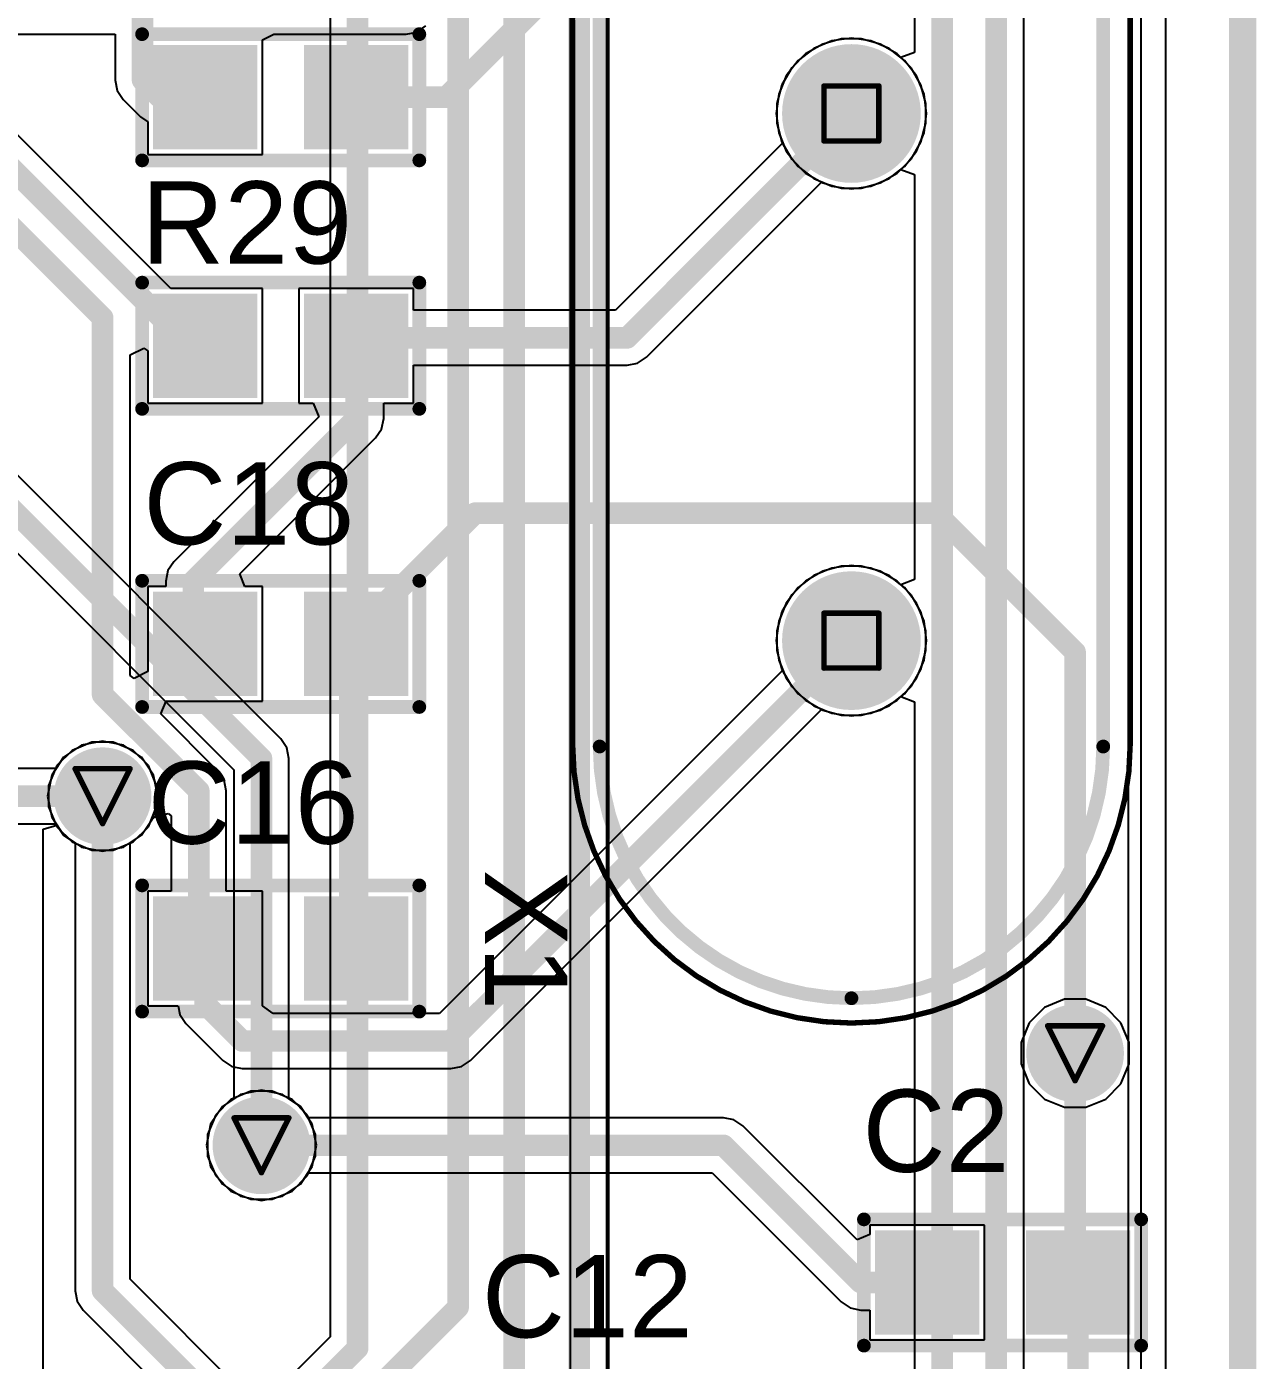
# Model space of a CAD drawing. Header units: inches. Extents: x 0 to 423, y -3 to 110.
# Drawn here: x 52.81 to 64.19, y 35.5 to 47.84 of the extents above; entities that cross this region are included whole.
import ezdxf

# ---------------------------------------------------------------- set-up
doc = ezdxf.new("R2010")
doc.units = ezdxf.units.IN
for name, color, linetype in [('Board Outline', 56, 'Continuous'), ('Bottom Layer', 5, 'Continuous'), ('Bottom Solder', 6, 'Continuous'), ('Drill Drawing', 1, 'Continuous'), ('Mechanical 1', 6, 'Continuous'), ('Mechanical 4', 56, 'Continuous'), ('Mid Layer', 16, 'Continuous'), ('Mid Layer 2', 76, 'Continuous'), ('Multi-Layer', 9, 'Continuous'), ('Pad Holes', 156, 'Continuous'), ('Top Layer', 1, 'Continuous'), ('Top Overlay', 2, 'Continuous'), ('Top Paste', 8, 'Continuous'), ('Top Solder', 216, 'Continuous'), ('Via Holes', 16, 'Continuous')]:
    doc.layers.add(name, color=color, linetype=linetype)
doc.styles.add('Arial', font='', dxfattribs={"height": 0.2})
doc.styles.get('Arial').set_extended_font_data('Arial')

# ---------------------------------------------------------------- blocks, each defined once
blk = doc.blocks.new('XTAL_HC49P488W43L1150T466H350_68')
at = {"layer": 'Bottom Layer'}
h = blk.add_hatch(color=5, dxfattribs=at)
edge = h.paths.add_edge_path()
edge.add_arc((-2.44, 0), 0.54, 0, 360)
h = blk.add_hatch(color=5, dxfattribs=at)
edge = h.paths.add_edge_path()
edge.add_arc((2.44, 0), 0.54, 0, 360)
at = {"layer": 'Bottom Solder'}
h = blk.add_hatch(color=6, dxfattribs=at)
edge = h.paths.add_edge_path()
edge.add_arc((-2.44, 0), 0.642, 0, 360)
h = blk.add_hatch(color=6, dxfattribs=at)
edge = h.paths.add_edge_path()
edge.add_arc((2.44, 0), 0.642, 0, 360)
at = {"layer": 'Mid Layer'}
h = blk.add_hatch(color=16, dxfattribs=at)
edge = h.paths.add_edge_path()
edge.add_arc((-2.44, 0), 0.54, 0, 360)
h = blk.add_hatch(color=16, dxfattribs=at)
edge = h.paths.add_edge_path()
edge.add_arc((2.44, 0), 0.54, 0, 360)
at = {"layer": 'Mid Layer 2'}
h = blk.add_hatch(color=76, dxfattribs=at)
edge = h.paths.add_edge_path()
edge.add_arc((-2.44, 0), 0.54, 0, 360)
h = blk.add_hatch(color=76, dxfattribs=at)
edge = h.paths.add_edge_path()
edge.add_arc((2.44, 0), 0.54, 0, 360)
at = {"layer": 'Multi-Layer'}
h = blk.add_hatch(color=9, dxfattribs=at)
edge = h.paths.add_edge_path()
edge.add_arc((-2.44, 0), 0.54, 0, 360)
h = blk.add_hatch(color=9, dxfattribs=at)
edge = h.paths.add_edge_path()
edge.add_arc((2.44, 0), 0.54, 0, 360)
at = {"layer": 'Pad Holes'}
h = blk.add_hatch(color=7, dxfattribs=at)
edge = h.paths.add_edge_path()
edge.add_arc((-2.44, 0), 0.34, 0, 360)
h = blk.add_hatch(color=7, dxfattribs=at)
edge = h.paths.add_edge_path()
edge.add_arc((2.44, 0), 0.34, 0, 360)
at = {"layer": 'Top Layer'}
h = blk.add_hatch(color=1, dxfattribs=at)
edge = h.paths.add_edge_path()
edge.add_arc((-2.44, 0), 0.54, 0, 360)
h = blk.add_hatch(color=1, dxfattribs=at)
edge = h.paths.add_edge_path()
edge.add_arc((2.44, 0), 0.54, 0, 360)
at = {"layer": 'Top Solder'}
h = blk.add_hatch(color=216, dxfattribs=at)
edge = h.paths.add_edge_path()
edge.add_arc((-2.44, 0), 0.642, 0, 360)
h = blk.add_hatch(color=216, dxfattribs=at)
edge = h.paths.add_edge_path()
edge.add_arc((2.44, 0), 0.642, 0, 360)
at = {"layer": 'Mechanical 1', "const_width": 0.127}
for points in [[(-5.75, 0, -0.414214), (-3.42, 2.33)], [(3.42, 2.33, -0.414214), (5.75, 0)], [(-3.42, -2.33, -0.414214), (-5.75, 0)], [(5.75, 0, -0.414214), (3.42, -2.33)]]:
    blk.add_lwpolyline(points, format="xyb", dxfattribs=at)
for points in [[(3.42, 2.33), (-3.42, 2.33)], [(3.42, -2.33), (-3.42, -2.33)]]:
    blk.add_lwpolyline(points, dxfattribs=at)
at = {"layer": 'Mechanical 1', "const_width": 0.0635}
for points in [[(-3.452, 2.33, 1), (-3.388, 2.33, 1)], [(-3.452, 2.33, 1), (-3.388, 2.33, 1)], [(3.388, 2.33, 1), (3.452, 2.33, 1)], [(3.388, 2.33, 1), (3.452, 2.33, 1)], [(-5.782, 0, 1), (-5.718, 0, 1)], [(-5.782, 0, 1), (-5.718, 0, 1)], [(5.718, 0, 1), (5.782, 0, 1)], [(5.718, 0, 1), (5.782, 0, 1)], [(-3.452, -2.33, 1), (-3.388, -2.33, 1)], [(-3.452, -2.33, 1), (-3.388, -2.33, 1)], [(3.388, -2.33, 1), (3.452, -2.33, 1)], [(3.388, -2.33, 1), (3.452, -2.33, 1)]]:
    blk.add_lwpolyline(points, format="xyb", close=True, dxfattribs=at)
at = {"layer": 'Mechanical 4', "const_width": 0.05}
for points in [[(-6, -0.005, -0.414214), (-3.415, 2.58)], [(3.4, 2.58, -1), (3.4, -2.58)], [(-3.322, -2.581, -0.424475), (-6, 0.005)]]:
    blk.add_lwpolyline(points, format="xyb", dxfattribs=at)
at = {"layer": 'Mechanical 4', "const_width": 0.025}
for points in [[(-3.427, 2.58, 1), (-3.403, 2.58, 1)], [(-3.423, 2.58, 1), (-3.398, 2.58, 1)], [(3.388, 2.58, 1), (3.413, 2.58, 1)], [(3.388, 2.58, 1), (3.413, 2.58, 1)], [(-6.013, 0.005, 1), (-5.988, 0.005, 1)], [(-6.013, -0.005, 1), (-5.988, -0.005, 1)], [(-3.335, -2.581, 1), (-3.31, -2.581, 1)], [(-3.313, -2.58, 1), (-3.288, -2.58, 1)], [(3.388, -2.58, 1), (3.413, -2.58, 1)], [(3.388, -2.58, 1), (3.413, -2.58, 1)]]:
    blk.add_lwpolyline(points, format="xyb", close=True, dxfattribs=at)
at = {"layer": 'Mechanical 4', "const_width": 0.05}
for points in [[(3.4, 2.58), (-3.41, 2.58)], [(3.4, -2.58), (-3.3, -2.58)]]:
    blk.add_lwpolyline(points, dxfattribs=at)
at = {"layer": 'Top Overlay', "const_width": 0.127}
for points in [[(-5.75, 0, -0.414214), (-3.42, 2.33)], [(3.42, 2.33, -0.414214), (5.75, 0)], [(-3.42, -2.33, -0.414214), (-5.75, 0)], [(5.75, 0, -0.414214), (3.42, -2.33)]]:
    blk.add_lwpolyline(points, format="xyb", dxfattribs=at)
for points in [[(3.42, 2.33), (-3.42, 2.33)], [(3.42, -2.33), (-3.42, -2.33)]]:
    blk.add_lwpolyline(points, dxfattribs=at)
at = {"layer": 'Top Overlay', "const_width": 0.0635}
for points in [[(-3.452, 2.33, 1), (-3.388, 2.33, 1)], [(-3.452, 2.33, 1), (-3.388, 2.33, 1)], [(3.388, 2.33, 1), (3.452, 2.33, 1)], [(3.388, 2.33, 1), (3.452, 2.33, 1)], [(-5.782, 0, 1), (-5.718, 0, 1)], [(-5.782, 0, 1), (-5.718, 0, 1)], [(5.718, 0, 1), (5.782, 0, 1)], [(5.718, 0, 1), (5.782, 0, 1)], [(-3.452, -2.33, 1), (-3.388, -2.33, 1)], [(-3.452, -2.33, 1), (-3.388, -2.33, 1)], [(3.388, -2.33, 1), (3.452, -2.33, 1)], [(3.388, -2.33, 1), (3.452, -2.33, 1)]]:
    blk.add_lwpolyline(points, format="xyb", close=True, dxfattribs=at)
blk = doc.blocks.new('0603C_TBD_69')
at = {"layer": 'Top Layer'}
for points in [[(-0.381, 0.381), (0.381, 0.381), (0.381, -0.381), (-0.381, -0.381)], [(1.016, 0.381), (1.778, 0.381), (1.778, -0.381), (1.016, -0.381)]]:
    blk.add_hatch(color=1, dxfattribs=at).paths.add_polyline_path(points)
at = {"layer": 'Top Paste'}
for points in [[(-0.381, 0.381), (0.381, 0.381), (0.381, -0.381), (-0.381, -0.381)], [(1.016, 0.381), (1.778, 0.381), (1.778, -0.381), (1.016, -0.381)]]:
    blk.add_hatch(color=8, dxfattribs=at).paths.add_polyline_path(points)
at = {"layer": 'Top Solder'}
for points in [[(-0.4826, 0.4826), (0.4826, 0.4826), (0.4826, -0.4826), (-0.4826, -0.4826)], [(0.9144, 0.4826), (1.8796, 0.4826), (1.8796, -0.4826), (0.9144, -0.4826)]]:
    blk.add_hatch(color=216, dxfattribs=at).paths.add_polyline_path(points)
at = {"layer": 'Top Overlay', "const_width": 0.127}
for points in [[(-0.5842, -0.5842), (-0.5842, 0.5842)], [(-0.5842, 0.5842), (1.9812, 0.5842)], [(1.9812, -0.5842), (1.9812, 0.5842)], [(-0.5842, -0.5842), (1.9812, -0.5842)]]:
    blk.add_lwpolyline(points, dxfattribs=at)
at = {"layer": 'Top Overlay', "const_width": 0.0635}
for points in [[(-0.61595, 0.5842, 1), (-0.55245, 0.5842, 1)], [(-0.61595, 0.5842, 1), (-0.55245, 0.5842, 1)], [(1.94945, 0.5842, 1), (2.01295, 0.5842, 1)], [(1.94945, 0.5842, 1), (2.01295, 0.5842, 1)], [(-0.61595, -0.5842, 1), (-0.55245, -0.5842, 1)], [(-0.61595, -0.5842, 1), (-0.55245, -0.5842, 1)], [(1.94945, -0.5842, 1), (2.01295, -0.5842, 1)], [(1.94945, -0.5842, 1), (2.01295, -0.5842, 1)]]:
    blk.add_lwpolyline(points, format="xyb", close=True, dxfattribs=at)
blk = doc.blocks.new('0603C_TBD_70')
at = {"layer": 'Top Layer'}
for points in [[(-0.381, 0.381), (0.381, 0.381), (0.381, -0.381), (-0.381, -0.381)], [(1.016, 0.381), (1.778, 0.381), (1.778, -0.381), (1.016, -0.381)]]:
    blk.add_hatch(color=1, dxfattribs=at).paths.add_polyline_path(points)
at = {"layer": 'Top Paste'}
for points in [[(-0.381, 0.381), (0.381, 0.381), (0.381, -0.381), (-0.381, -0.381)], [(1.016, 0.381), (1.778, 0.381), (1.778, -0.381), (1.016, -0.381)]]:
    blk.add_hatch(color=8, dxfattribs=at).paths.add_polyline_path(points)
at = {"layer": 'Top Solder'}
for points in [[(-0.4826, 0.4826), (0.4826, 0.4826), (0.4826, -0.4826), (-0.4826, -0.4826)], [(0.9144, 0.4826), (1.8796, 0.4826), (1.8796, -0.4826), (0.9144, -0.4826)]]:
    blk.add_hatch(color=216, dxfattribs=at).paths.add_polyline_path(points)
at = {"layer": 'Top Overlay', "const_width": 0.127}
for points in [[(-0.5842, 0.5842), (-0.5842, -0.5842)], [(1.9812, 0.5842), (-0.5842, 0.5842)], [(1.9812, 0.5842), (1.9812, -0.5842)], [(1.9812, -0.5842), (-0.5842, -0.5842)]]:
    blk.add_lwpolyline(points, dxfattribs=at)
at = {"layer": 'Top Overlay', "const_width": 0.0635}
for points in [[(-0.61595, 0.5842, 1), (-0.55245, 0.5842, 1)], [(-0.61595, 0.5842, 1), (-0.55245, 0.5842, 1)], [(1.94945, 0.5842, 1), (2.01295, 0.5842, 1)], [(1.94945, 0.5842, 1), (2.01295, 0.5842, 1)], [(-0.61595, -0.5842, 1), (-0.55245, -0.5842, 1)], [(-0.61595, -0.5842, 1), (-0.55245, -0.5842, 1)], [(1.94945, -0.5842, 1), (2.01295, -0.5842, 1)], [(1.94945, -0.5842, 1), (2.01295, -0.5842, 1)]]:
    blk.add_lwpolyline(points, format="xyb", close=True, dxfattribs=at)
blk = doc.blocks.new('0603C_TBD_82')
at = {"layer": 'Top Layer'}
for points in [[(-0.381, 0.381), (0.381, 0.381), (0.381, -0.381), (-0.381, -0.381)], [(1.016, 0.381), (1.778, 0.381), (1.778, -0.381), (1.016, -0.381)]]:
    blk.add_hatch(color=1, dxfattribs=at).paths.add_polyline_path(points)
at = {"layer": 'Top Paste'}
for points in [[(-0.381, 0.381), (0.381, 0.381), (0.381, -0.381), (-0.381, -0.381)], [(1.016, 0.381), (1.778, 0.381), (1.778, -0.381), (1.016, -0.381)]]:
    blk.add_hatch(color=8, dxfattribs=at).paths.add_polyline_path(points)
at = {"layer": 'Top Solder'}
for points in [[(-0.4826, 0.4826), (0.4826, 0.4826), (0.4826, -0.4826), (-0.4826, -0.4826)], [(0.9144, 0.4826), (1.8796, 0.4826), (1.8796, -0.4826), (0.9144, -0.4826)]]:
    blk.add_hatch(color=216, dxfattribs=at).paths.add_polyline_path(points)
at = {"layer": 'Top Overlay', "const_width": 0.127}
for points in [[(1.9812, 0.5842), (-0.5842, 0.5842)], [(-0.5842, 0.5842), (-0.5842, -0.5842)], [(1.9812, 0.5842), (1.9812, -0.5842)], [(1.9812, -0.5842), (-0.5842, -0.5842)]]:
    blk.add_lwpolyline(points, dxfattribs=at)
at = {"layer": 'Top Overlay', "const_width": 0.0635}
for points in [[(-0.61595, 0.5842, 1), (-0.55245, 0.5842, 1)], [(-0.61595, 0.5842, 1), (-0.55245, 0.5842, 1)], [(1.94945, 0.5842, 1), (2.01295, 0.5842, 1)], [(1.94945, 0.5842, 1), (2.01295, 0.5842, 1)], [(-0.61595, -0.5842, 1), (-0.55245, -0.5842, 1)], [(-0.61595, -0.5842, 1), (-0.55245, -0.5842, 1)], [(1.94945, -0.5842, 1), (2.01295, -0.5842, 1)], [(1.94945, -0.5842, 1), (2.01295, -0.5842, 1)]]:
    blk.add_lwpolyline(points, format="xyb", close=True, dxfattribs=at)
blk = doc.blocks.new('0603C_TBD_83')
at = {"layer": 'Top Layer'}
for points in [[(-0.381, 0.381), (0.381, 0.381), (0.381, -0.381), (-0.381, -0.381)], [(1.016, 0.381), (1.778, 0.381), (1.778, -0.381), (1.016, -0.381)]]:
    blk.add_hatch(color=1, dxfattribs=at).paths.add_polyline_path(points)
at = {"layer": 'Top Paste'}
for points in [[(-0.381, 0.381), (0.381, 0.381), (0.381, -0.381), (-0.381, -0.381)], [(1.016, 0.381), (1.778, 0.381), (1.778, -0.381), (1.016, -0.381)]]:
    blk.add_hatch(color=8, dxfattribs=at).paths.add_polyline_path(points)
at = {"layer": 'Top Solder'}
for points in [[(-0.4826, 0.4826), (0.4826, 0.4826), (0.4826, -0.4826), (-0.4826, -0.4826)], [(0.9144, 0.4826), (1.8796, 0.4826), (1.8796, -0.4826), (0.9144, -0.4826)]]:
    blk.add_hatch(color=216, dxfattribs=at).paths.add_polyline_path(points)
at = {"layer": 'Top Overlay', "const_width": 0.127}
for points in [[(-0.5842, 0.5842), (-0.5842, -0.5842)], [(1.9812, 0.5842), (-0.5842, 0.5842)], [(1.9812, 0.5842), (1.9812, -0.5842)], [(1.9812, -0.5842), (-0.5842, -0.5842)]]:
    blk.add_lwpolyline(points, dxfattribs=at)
at = {"layer": 'Top Overlay', "const_width": 0.0635}
for points in [[(-0.61595, 0.5842, 1), (-0.55245, 0.5842, 1)], [(-0.61595, 0.5842, 1), (-0.55245, 0.5842, 1)], [(1.94945, 0.5842, 1), (2.01295, 0.5842, 1)], [(1.94945, 0.5842, 1), (2.01295, 0.5842, 1)], [(-0.61595, -0.5842, 1), (-0.55245, -0.5842, 1)], [(-0.61595, -0.5842, 1), (-0.55245, -0.5842, 1)], [(1.94945, -0.5842, 1), (2.01295, -0.5842, 1)], [(1.94945, -0.5842, 1), (2.01295, -0.5842, 1)]]:
    blk.add_lwpolyline(points, format="xyb", close=True, dxfattribs=at)
blk = doc.blocks.new('0603C_TBD_84')
at = {"layer": 'Top Layer'}
for points in [[(-0.381, 0.381), (0.381, 0.381), (0.381, -0.381), (-0.381, -0.381)], [(1.016, 0.381), (1.778, 0.381), (1.778, -0.381), (1.016, -0.381)]]:
    blk.add_hatch(color=1, dxfattribs=at).paths.add_polyline_path(points)
at = {"layer": 'Top Paste'}
for points in [[(-0.381, 0.381), (0.381, 0.381), (0.381, -0.381), (-0.381, -0.381)], [(1.016, 0.381), (1.778, 0.381), (1.778, -0.381), (1.016, -0.381)]]:
    blk.add_hatch(color=8, dxfattribs=at).paths.add_polyline_path(points)
at = {"layer": 'Top Solder'}
for points in [[(-0.4826, 0.4826), (0.4826, 0.4826), (0.4826, -0.4826), (-0.4826, -0.4826)], [(0.9144, 0.4826), (1.8796, 0.4826), (1.8796, -0.4826), (0.9144, -0.4826)]]:
    blk.add_hatch(color=216, dxfattribs=at).paths.add_polyline_path(points)
at = {"layer": 'Top Overlay', "const_width": 0.127}
for points in [[(1.9812, 0.5842), (-0.5842, 0.5842)], [(-0.5842, 0.5842), (-0.5842, -0.5842)], [(1.9812, 0.5842), (1.9812, -0.5842)], [(1.9812, -0.5842), (-0.5842, -0.5842)]]:
    blk.add_lwpolyline(points, dxfattribs=at)
at = {"layer": 'Top Overlay', "const_width": 0.0635}
for points in [[(-0.61595, 0.5842, 1), (-0.55245, 0.5842, 1)], [(-0.61595, 0.5842, 1), (-0.55245, 0.5842, 1)], [(1.94945, 0.5842, 1), (2.01295, 0.5842, 1)], [(1.94945, 0.5842, 1), (2.01295, 0.5842, 1)], [(-0.61595, -0.5842, 1), (-0.55245, -0.5842, 1)], [(-0.61595, -0.5842, 1), (-0.55245, -0.5842, 1)], [(1.94945, -0.5842, 1), (2.01295, -0.5842, 1)], [(1.94945, -0.5842, 1), (2.01295, -0.5842, 1)]]:
    blk.add_lwpolyline(points, format="xyb", close=True, dxfattribs=at)

msp = doc.modelspace()

# ---------------------------------------------------------------- hatches: boundary and pattern name
at = {"layer": 'Bottom Layer'}
h = msp.add_hatch(color=5, dxfattribs=at)
edge = h.paths.add_edge_path()
edge.add_arc((53.51, 40.72), 0.35, 0, 360)
h = msp.add_hatch(color=5, dxfattribs=at)
edge = h.paths.add_edge_path()
edge.add_arc((62.51, 38.34), 0.35, 0, 360)
h = msp.add_hatch(color=5, dxfattribs=at)
edge = h.paths.add_edge_path()
edge.add_arc((54.98, 37.488), 0.35, 0, 360)
at = {"layer": 'Bottom Solder'}
h = msp.add_hatch(color=6, dxfattribs=at)
edge = h.paths.add_edge_path()
edge.add_arc((53.51, 40.72), 0.452, 0, 360)
h = msp.add_hatch(color=6, dxfattribs=at)
edge = h.paths.add_edge_path()
edge.add_arc((62.51, 38.34), 0.452, 0, 360)
h = msp.add_hatch(color=6, dxfattribs=at)
edge = h.paths.add_edge_path()
edge.add_arc((54.98, 37.488), 0.452, 0, 360)
at = {"layer": 'Mid Layer'}
h = msp.add_hatch(color=16, dxfattribs=at)
edge = h.paths.add_edge_path()
edge.add_arc((53.51, 40.72), 0.35, 0, 360)
h = msp.add_hatch(color=16, dxfattribs=at)
edge = h.paths.add_edge_path()
edge.add_arc((62.51, 38.34), 0.35, 0, 360)
h = msp.add_hatch(color=16, dxfattribs=at)
edge = h.paths.add_edge_path()
edge.add_arc((54.98, 37.488), 0.35, 0, 360)
at = {"layer": 'Mid Layer 2'}
h = msp.add_hatch(color=76, dxfattribs=at)
edge = h.paths.add_edge_path()
edge.add_arc((53.51, 40.72), 0.35, 0, 360)
h = msp.add_hatch(color=76, dxfattribs=at)
edge = h.paths.add_edge_path()
edge.add_arc((62.51, 38.34), 0.35, 0, 360)
h = msp.add_hatch(color=76, dxfattribs=at)
edge = h.paths.add_edge_path()
edge.add_arc((54.98, 37.488), 0.35, 0, 360)
at = {"layer": 'Top Layer'}
h = msp.add_hatch(color=1, dxfattribs=at)
edge = h.paths.add_edge_path()
edge.add_arc((53.51, 40.72), 0.35, 0, 360)
h = msp.add_hatch(color=1, dxfattribs=at)
edge = h.paths.add_edge_path()
edge.add_arc((62.51, 38.34), 0.35, 0, 360)
h = msp.add_hatch(color=1, dxfattribs=at)
edge = h.paths.add_edge_path()
edge.add_arc((54.98, 37.488), 0.35, 0, 360)
at = {"layer": 'Top Solder'}
h = msp.add_hatch(color=216, dxfattribs=at)
edge = h.paths.add_edge_path()
edge.add_arc((53.51, 40.72), 0.452, 0, 360)
h = msp.add_hatch(color=216, dxfattribs=at)
edge = h.paths.add_edge_path()
edge.add_arc((62.51, 38.34), 0.452, 0, 360)
h = msp.add_hatch(color=216, dxfattribs=at)
edge = h.paths.add_edge_path()
edge.add_arc((54.98, 37.488), 0.452, 0, 360)
at = {"layer": 'Via Holes'}
h = msp.add_hatch(color=7, dxfattribs=at)
edge = h.paths.add_edge_path()
edge.add_arc((53.51, 40.72), 0.25, 0, 360)
h = msp.add_hatch(color=7, dxfattribs=at)
edge = h.paths.add_edge_path()
edge.add_arc((62.51, 38.34), 0.25, 0, 360)
h = msp.add_hatch(color=7, dxfattribs=at)
edge = h.paths.add_edge_path()
edge.add_arc((54.98, 37.488), 0.25, 0, 360)

# ---------------------------------------------------------------- linework, layer by layer
at = {"layer": 'Board Outline', "const_width": 0.254}
msp.add_lwpolyline([(64.06, 0), (64.06, 79.42)], dxfattribs=at)
at = {"layer": 'Bottom Layer'}
for p, q in [((58.175, 33.05), (58.175, 50.27)), ((61.025, 50.184), (61.025, 47.606)), ((62.035, 7.36), (62.035, 49.815)), ((63, 48.476), (63, 47.04)), ((55.615, 48.329), (55.615, 35.715)), ((60.26, 47.712), (60.092, 47.643)), ((60.44, 47.736), (60.26, 47.712)), ((60.62, 47.712), (60.44, 47.736)), ((60.788, 47.643), (60.62, 47.712)), ((60.092, 47.643), (59.948, 47.532)), ((60.898, 47.558), (60.788, 47.643)), ((61.025, 47.606), (60.898, 47.558)), ((59.948, 47.532), (59.837, 47.388)), ((59.837, 47.388), (59.768, 47.22)), ((59.768, 47.22), (59.744, 47.04)), ((59.744, 47.04), (59.768, 46.86)), ((63, 47.04), (63, 45.61)), ((59.768, 46.86), (59.837, 46.692)), ((59.837, 46.692), (59.948, 46.548)), ((59.948, 46.548), (60.092, 46.437)), ((60.092, 46.437), (60.26, 46.368)), ((60.62, 46.368), (60.788, 46.437)), ((60.788, 46.437), (60.898, 46.522)), ((60.898, 46.522), (61.025, 46.474)), ((61.025, 46.474), (61.025, 42.726)), ((60.26, 46.368), (60.44, 46.344)), ((60.44, 46.344), (60.62, 46.368)), ((63, 45.61), (63, 45.035)), ((63, 45.035), (63, 44.11)), ((55.161, 41.25), (51.645, 44.765)), ((51.285, 44.405), (54.725, 40.964)), ((63, 44.11), (63, 42.763)), ((60.44, 42.856), (60.26, 42.832)), ((60.62, 42.832), (60.44, 42.856)), ((60.092, 42.763), (59.948, 42.652)), ((60.26, 42.832), (60.092, 42.763)), ((60.788, 42.763), (60.62, 42.832)), ((60.898, 42.678), (60.788, 42.763)), ((61.025, 42.726), (60.898, 42.678)), ((63, 42.763), (63, 41.25)), ((59.948, 42.652), (59.837, 42.508)), ((59.837, 42.508), (59.768, 42.34)), ((59.768, 42.34), (59.744, 42.16)), ((59.744, 42.16), (59.768, 41.98)), ((59.768, 41.98), (59.837, 41.812)), ((59.837, 41.812), (59.948, 41.668)), ((59.948, 41.668), (60.092, 41.557)), ((60.788, 41.557), (60.898, 41.642)), ((60.898, 41.642), (61.025, 41.594)), ((60.092, 41.557), (60.26, 41.488)), ((60.26, 41.488), (60.44, 41.464)), ((60.44, 41.464), (60.62, 41.488)), ((60.62, 41.488), (60.788, 41.557)), ((61.025, 41.594), (61.025, 8.049)), ((55.216, 41.167), (55.161, 41.25)), ((63, 41.25), (63, 40.249)), ((53.315, 41.191), (53.149, 41.08)), ((53.51, 41.23), (53.315, 41.191)), ((53.705, 41.191), (53.51, 41.23)), ((53.87, 41.08), (53.705, 41.191)), ((55.235, 41.07), (55.216, 41.167)), ((53.149, 41.08), (53.079, 40.975)), ((53.981, 40.915), (53.87, 41.08)), ((55.235, 37.919), (55.235, 41.07)), ((53.079, 40.975), (52.237, 40.975)), ((54.02, 40.72), (53.981, 40.915)), ((54.725, 40.964), (54.725, 37.919)), ((53.981, 40.525), (54.02, 40.72)), ((53.87, 40.36), (53.981, 40.525)), ((52.131, 40.465), (53.079, 40.465)), ((53.079, 40.465), (53.149, 40.36)), ((53.149, 40.36), (53.315, 40.249)), ((53.315, 40.249), (53.51, 40.21)), ((53.51, 40.21), (53.705, 40.249)), ((53.705, 40.249), (53.87, 40.36)), ((63, 40.249), (63, 38.867)), ((63, 38.867), (63, 37.488)), ((54.725, 37.919), (54.62, 37.848)), ((55.341, 37.848), (55.235, 37.919)), ((54.62, 37.848), (54.509, 37.683)), ((55.451, 37.683), (55.341, 37.848)), ((54.509, 37.683), (54.471, 37.488)), ((55.49, 37.488), (55.451, 37.683)), ((54.471, 37.488), (54.509, 37.293)), ((55.451, 37.293), (55.49, 37.488)), ((63, 37.488), (63, 36.463)), ((54.509, 37.293), (54.62, 37.128)), ((55.341, 37.128), (55.451, 37.293)), ((54.62, 37.128), (54.785, 37.017)), ((55.175, 37.017), (55.341, 37.128)), ((54.785, 37.017), (54.98, 36.978)), ((54.98, 36.978), (55.175, 37.017)), ((63, 36.463), (63, 35.417)), ((55.615, 35.715), (54.41, 34.51))]:
    msp.add_line(p, q, dxfattribs=at)
at = {"layer": 'Bottom Layer', "const_width": 0.2}
for points in [[(61.28, 50.29), (61.28, 7.943)], [(57.92, 30.007), (57.92, 50.27)], [(57.32, 35.296), (57.32, 49.85)], [(61.78, 49.815), (61.78, 7.173)], [(56.8, 35.988), (56.8, 49.245)], [(55.87, 35.609), (55.87, 48.76)], [(51.16, 44.89), (54.98, 41.07)], [(54.98, 37.488), (54.98, 41.07)], [(52.131, 40.72), (53.51, 40.72)], [(54.98, 34.168), (56.8, 35.988)], [(54.59, 34.33), (55.87, 35.609)]]:
    msp.add_lwpolyline(points, dxfattribs=at)
at = {"layer": 'Bottom Layer', "const_width": 0.1}
for points in [[(54.93, 41.07, 1), (55.03, 41.07, 1)], [(54.93, 41.07, 1), (55.03, 41.07, 1)], [(53.46, 40.72, 1), (53.56, 40.72, 1)], [(54.93, 37.488, 1), (55.03, 37.488, 1)], [(56.75, 35.988, 1), (56.85, 35.988, 1)], [(56.75, 35.988, 1), (56.85, 35.988, 1)], [(55.82, 35.609, 1), (55.92, 35.609, 1)], [(55.82, 35.609, 1), (55.92, 35.609, 1)]]:
    msp.add_lwpolyline(points, format="xyb", close=True, dxfattribs=at)
at = {"layer": 'Drill Drawing', "const_width": 0.0508}
for points in [[(60.186, 47.294), (60.694, 47.294)], [(60.186, 46.786), (60.186, 47.294)], [(60.694, 46.786), (60.694, 47.294)], [(60.186, 46.786), (60.694, 46.786)], [(60.186, 42.414), (60.694, 42.414)], [(60.186, 41.906), (60.186, 42.414)], [(60.694, 41.906), (60.694, 42.414)], [(60.186, 41.906), (60.694, 41.906)], [(53.256, 40.974), (53.764, 40.974)], [(53.256, 40.974), (53.51, 40.466)], [(53.51, 40.466), (53.764, 40.974)], [(62.256, 38.594), (62.764, 38.594)], [(62.256, 38.594), (62.51, 38.086)], [(62.51, 38.086), (62.764, 38.594)], [(54.726, 37.742), (55.234, 37.742)], [(54.726, 37.742), (54.98, 37.234)], [(54.98, 37.234), (55.234, 37.742)]]:
    msp.add_lwpolyline(points, dxfattribs=at)
at = {"layer": 'Drill Drawing', "const_width": 0.0254}
for points in [[(60.173, 47.294, 1), (60.199, 47.294, 1)], [(60.173, 47.294, 1), (60.199, 47.294, 1)], [(60.681, 47.294, 1), (60.707, 47.294, 1)], [(60.681, 47.294, 1), (60.707, 47.294, 1)], [(60.173, 46.786, 1), (60.199, 46.786, 1)], [(60.173, 46.786, 1), (60.199, 46.786, 1)], [(60.681, 46.786, 1), (60.707, 46.786, 1)], [(60.681, 46.786, 1), (60.707, 46.786, 1)], [(60.173, 42.414, 1), (60.199, 42.414, 1)], [(60.173, 42.414, 1), (60.199, 42.414, 1)], [(60.681, 42.414, 1), (60.707, 42.414, 1)], [(60.681, 42.414, 1), (60.707, 42.414, 1)], [(60.173, 41.906, 1), (60.199, 41.906, 1)], [(60.173, 41.906, 1), (60.199, 41.906, 1)], [(60.681, 41.906, 1), (60.707, 41.906, 1)], [(60.681, 41.906, 1), (60.707, 41.906, 1)], [(53.243, 40.974, 1), (53.269, 40.974, 1)], [(53.243, 40.974, 1), (53.269, 40.974, 1)], [(53.751, 40.974, 1), (53.777, 40.974, 1)], [(53.751, 40.974, 1), (53.777, 40.974, 1)], [(53.497, 40.466, 1), (53.523, 40.466, 1)], [(53.497, 40.466, 1), (53.523, 40.466, 1)], [(62.243, 38.594, 1), (62.269, 38.594, 1)], [(62.243, 38.594, 1), (62.269, 38.594, 1)], [(62.751, 38.594, 1), (62.777, 38.594, 1)], [(62.751, 38.594, 1), (62.777, 38.594, 1)], [(62.497, 38.086, 1), (62.523, 38.086, 1)], [(62.497, 38.086, 1), (62.523, 38.086, 1)], [(54.714, 37.742, 1), (54.739, 37.742, 1)], [(54.714, 37.742, 1), (54.739, 37.742, 1)], [(55.222, 37.742, 1), (55.247, 37.742, 1)], [(55.222, 37.742, 1), (55.247, 37.742, 1)], [(54.968, 37.234, 1), (54.993, 37.234, 1)], [(54.968, 37.234, 1), (54.993, 37.234, 1)]]:
    msp.add_lwpolyline(points, format="xyb", close=True, dxfattribs=at)
at = {"layer": 'Mechanical 1', "const_width": 0.254}
msp.add_lwpolyline([(64.06, 0), (64.06, 79.42)], dxfattribs=at)
at = {"layer": 'Mid Layer'}
for p, q in [((63.119, 48.47), (63.119, 46.815)), ((60.26, 47.712), (60.092, 47.643)), ((60.44, 47.736), (60.26, 47.712)), ((60.62, 47.712), (60.44, 47.736)), ((60.788, 47.643), (60.62, 47.712)), ((60.092, 47.643), (59.948, 47.532)), ((60.932, 47.532), (60.788, 47.643)), ((59.948, 47.532), (59.837, 47.388)), ((61.043, 47.388), (60.932, 47.532)), ((59.837, 47.388), (59.768, 47.22)), ((61.112, 47.22), (61.043, 47.388)), ((59.768, 47.22), (59.744, 47.04)), ((61.136, 47.04), (61.112, 47.22)), ((59.744, 47.04), (59.768, 46.86)), ((61.112, 46.86), (61.136, 47.04)), ((59.768, 46.86), (59.837, 46.692)), ((61.043, 46.692), (61.112, 46.86)), ((63.119, 46.815), (63.119, 45.71)), ((59.837, 46.692), (59.948, 46.548)), ((60.932, 46.548), (61.043, 46.692)), ((59.948, 46.548), (60.092, 46.437)), ((60.788, 46.437), (60.932, 46.548)), ((60.092, 46.437), (60.26, 46.368)), ((60.62, 46.368), (60.788, 46.437)), ((60.26, 46.368), (60.44, 46.344)), ((60.44, 46.344), (60.62, 46.368)), ((63.119, 45.71), (63.119, 44.931)), ((63.119, 44.931), (63.119, 43.989)), ((63.119, 43.989), (63.119, 42.763)), ((60.44, 42.856), (60.26, 42.832)), ((60.62, 42.832), (60.44, 42.856)), ((60.092, 42.763), (59.948, 42.652)), ((60.26, 42.832), (60.092, 42.763)), ((60.788, 42.763), (60.62, 42.832)), ((60.932, 42.652), (60.788, 42.763)), ((63.119, 42.763), (63.119, 41.512)), ((59.948, 42.652), (59.837, 42.508)), ((61.043, 42.508), (60.932, 42.652)), ((59.837, 42.508), (59.768, 42.34)), ((61.112, 42.34), (61.043, 42.508)), ((59.768, 42.34), (59.744, 42.16)), ((61.136, 42.16), (61.112, 42.34)), ((59.744, 42.16), (59.768, 41.98)), ((61.112, 41.98), (61.136, 42.16)), ((59.768, 41.98), (59.837, 41.812)), ((61.043, 41.812), (61.112, 41.98)), ((59.837, 41.812), (59.948, 41.668)), ((60.932, 41.668), (61.043, 41.812)), ((59.948, 41.668), (60.092, 41.557)), ((60.788, 41.557), (60.932, 41.668)), ((60.092, 41.557), (60.26, 41.488)), ((60.26, 41.488), (60.44, 41.464)), ((60.44, 41.464), (60.62, 41.488)), ((60.62, 41.488), (60.788, 41.557)), ((63.119, 41.512), (63.119, 40.36)), ((53.315, 41.191), (53.149, 41.08)), ((53.51, 41.23), (53.315, 41.191)), ((53.705, 41.191), (53.51, 41.23)), ((53.87, 41.08), (53.705, 41.191)), ((53.149, 41.08), (53.039, 40.915)), ((53.981, 40.915), (53.87, 41.08)), ((53.039, 40.915), (53, 40.72)), ((54.02, 40.72), (53.981, 40.915)), ((53, 40.72), (53.039, 40.525)), ((53.981, 40.525), (54.02, 40.72)), ((53.039, 40.525), (53.149, 40.36)), ((53.87, 40.36), (53.981, 40.525)), ((53.149, 40.36), (53.315, 40.249)), ((53.315, 40.249), (53.51, 40.21)), ((53.51, 40.21), (53.705, 40.249)), ((53.705, 40.249), (53.87, 40.36)), ((63.119, 40.36), (63.119, 38.867)), ((63.119, 38.867), (63.119, 37.316)), ((54.785, 37.959), (54.62, 37.848)), ((54.98, 37.998), (54.785, 37.959)), ((55.175, 37.959), (54.98, 37.998)), ((55.341, 37.848), (55.175, 37.959)), ((54.62, 37.848), (54.509, 37.683)), ((55.451, 37.683), (55.341, 37.848)), ((54.509, 37.683), (54.471, 37.488)), ((55.49, 37.488), (55.451, 37.683)), ((54.471, 37.488), (54.509, 37.293)), ((55.451, 37.293), (55.49, 37.488)), ((54.509, 37.293), (54.62, 37.128)), ((55.341, 37.128), (55.451, 37.293)), ((63.119, 37.316), (63.119, 36.178)), ((54.62, 37.128), (54.785, 37.017)), ((55.175, 37.017), (55.341, 37.128)), ((54.785, 37.017), (54.98, 36.978)), ((54.98, 36.978), (55.175, 37.017)), ((63.119, 36.178), (63.119, 34.948))]:
    msp.add_line(p, q, dxfattribs=at)
at = {"layer": 'Mid Layer 2'}
for p, q in [((63.348, 79.045), (63.348, 26.797)), ((58.195, 31.164), (58.195, 71.745)), ((57.836, 71.351), (57.836, 31.496)), ((60.174, 47.683), (60.016, 47.592)), ((60.349, 47.73), (60.174, 47.683)), ((60.531, 47.73), (60.349, 47.73)), ((60.706, 47.683), (60.531, 47.73)), ((60.864, 47.592), (60.706, 47.683)), ((60.016, 47.592), (59.888, 47.464)), ((60.992, 47.464), (60.864, 47.592)), ((59.888, 47.464), (59.797, 47.306)), ((61.083, 47.306), (60.992, 47.464)), ((59.797, 47.306), (59.75, 47.131)), ((61.13, 47.131), (61.083, 47.306)), ((59.75, 47.131), (59.75, 46.949)), ((61.13, 46.949), (61.13, 47.131)), ((59.75, 46.949), (59.797, 46.774)), ((61.083, 46.774), (61.13, 46.949)), ((59.797, 46.774), (59.888, 46.616)), ((60.992, 46.616), (61.083, 46.774)), ((59.888, 46.616), (60.016, 46.488)), ((60.864, 46.488), (60.992, 46.616)), ((60.016, 46.488), (60.174, 46.397)), ((60.706, 46.397), (60.864, 46.488)), ((60.174, 46.397), (60.349, 46.35)), ((60.349, 46.35), (60.531, 46.35)), ((60.531, 46.35), (60.706, 46.397)), ((60.349, 42.85), (60.174, 42.803)), ((60.531, 42.85), (60.349, 42.85)), ((60.706, 42.803), (60.531, 42.85)), ((60.174, 42.803), (60.016, 42.712)), ((60.864, 42.712), (60.706, 42.803)), ((60.016, 42.712), (59.888, 42.584)), ((60.992, 42.584), (60.864, 42.712)), ((59.888, 42.584), (59.797, 42.426)), ((61.083, 42.426), (60.992, 42.584)), ((59.797, 42.426), (59.75, 42.251)), ((61.13, 42.251), (61.083, 42.426)), ((59.75, 42.251), (59.75, 42.069)), ((61.13, 42.069), (61.13, 42.251)), ((59.75, 42.069), (59.797, 41.894)), ((61.083, 41.894), (61.13, 42.069)), ((59.797, 41.894), (59.888, 41.736)), ((60.992, 41.736), (61.083, 41.894)), ((59.888, 41.736), (60.016, 41.608)), ((60.864, 41.608), (60.992, 41.736)), ((60.016, 41.608), (60.174, 41.517)), ((60.706, 41.517), (60.864, 41.608)), ((60.174, 41.517), (60.349, 41.47)), ((60.531, 41.47), (60.706, 41.517)), ((60.349, 41.47), (60.531, 41.47)), ((53.227, 41.144), (53.086, 41.003)), ((53.41, 41.22), (53.227, 41.144)), ((53.609, 41.22), (53.41, 41.22)), ((53.793, 41.144), (53.609, 41.22)), ((53.934, 41.003), (53.793, 41.144)), ((53.086, 41.003), (53.01, 40.819)), ((54.01, 40.819), (53.934, 41.003)), ((53.01, 40.819), (53.01, 40.621)), ((54.01, 40.621), (54.01, 40.819)), ((53.01, 40.621), (53.086, 40.437)), ((53.934, 40.437), (54.01, 40.621)), ((53.086, 40.437), (53.227, 40.296)), ((53.793, 40.296), (53.934, 40.437)), ((53.227, 40.296), (53.41, 40.22)), ((53.609, 40.22), (53.793, 40.296)), ((53.41, 40.22), (53.609, 40.22)), ((62.411, 38.84), (62.227, 38.764)), ((62.609, 38.84), (62.411, 38.84)), ((62.793, 38.764), (62.609, 38.84)), ((62.227, 38.764), (62.086, 38.623)), ((62.934, 38.623), (62.793, 38.764)), ((62.086, 38.623), (62.01, 38.439)), ((63.01, 38.439), (62.934, 38.623)), ((62.01, 38.439), (62.01, 38.241)), ((63.01, 38.241), (63.01, 38.439)), ((62.01, 38.241), (62.086, 38.057)), ((62.934, 38.057), (63.01, 38.241)), ((62.086, 38.057), (62.227, 37.916)), ((62.793, 37.916), (62.934, 38.057)), ((54.697, 37.912), (54.557, 37.771)), ((54.881, 37.988), (54.697, 37.912)), ((55.08, 37.988), (54.881, 37.988)), ((55.264, 37.912), (55.08, 37.988)), ((55.404, 37.771), (55.264, 37.912)), ((62.227, 37.916), (62.411, 37.84)), ((62.609, 37.84), (62.793, 37.916)), ((62.411, 37.84), (62.609, 37.84)), ((54.557, 37.771), (54.48, 37.587)), ((55.48, 37.587), (55.404, 37.771)), ((54.48, 37.587), (54.48, 37.389)), ((55.48, 37.389), (55.48, 37.587)), ((54.48, 37.389), (54.557, 37.205)), ((55.404, 37.205), (55.48, 37.389)), ((54.557, 37.205), (54.697, 37.064)), ((55.264, 37.064), (55.404, 37.205)), ((54.697, 37.064), (54.881, 36.988)), ((55.08, 36.988), (55.264, 37.064)), ((54.881, 36.988), (55.08, 36.988))]:
    msp.add_line(p, q, dxfattribs=at)
at = {"layer": 'Top Layer'}
for p, q in [((63, 48.569), (63, 47.721)), ((56.32, 47.775), (56.418, 47.794)), ((56.418, 47.794), (56.5, 47.85)), ((51.968, 47.775), (53.625, 47.775)), ((53.625, 47.775), (53.625, 47.35)), ((54.991, 47.721), (55.096, 47.775)), ((54.991, 46.659), (54.991, 47.721)), ((55.096, 47.775), (56.32, 47.775)), ((60.26, 47.712), (60.092, 47.643)), ((60.44, 47.736), (60.26, 47.712)), ((60.62, 47.712), (60.44, 47.736)), ((60.788, 47.643), (60.62, 47.712)), ((63, 47.721), (63, 46.964)), ((54.142, 45.421), (51.915, 47.648)), ((60.092, 47.643), (59.948, 47.532)), ((60.932, 47.532), (60.788, 47.643)), ((59.948, 47.532), (59.837, 47.388)), ((61.043, 47.388), (60.932, 47.532)), ((53.625, 47.35), (53.645, 47.252)), ((59.837, 47.388), (59.768, 47.22)), ((61.112, 47.22), (61.043, 47.388)), ((53.645, 47.252), (53.7, 47.17)), ((53.7, 47.17), (53.86, 47.01)), ((59.768, 47.22), (59.744, 47.04)), ((61.136, 47.04), (61.112, 47.22)), ((59.744, 47.04), (59.768, 46.86)), ((61.112, 46.86), (61.136, 47.04)), ((53.86, 47.01), (53.929, 46.964)), ((53.929, 46.964), (53.929, 46.659)), ((63, 46.964), (63, 46.11)), ((59.768, 46.86), (59.806, 46.767)), ((61.043, 46.692), (61.112, 46.86)), ((59.806, 46.767), (58.258, 45.218)), ((60.932, 46.548), (61.043, 46.692)), ((53.929, 46.659), (54.991, 46.659)), ((60.788, 46.437), (60.932, 46.548)), ((60.62, 46.368), (60.788, 46.437)), ((58.544, 44.783), (60.167, 46.406)), ((60.167, 46.406), (60.26, 46.368)), ((60.26, 46.368), (60.44, 46.344)), ((60.44, 46.344), (60.62, 46.368)), ((63, 46.11), (63, 44.78)), ((54.991, 45.421), (54.142, 45.421)), ((54.991, 44.359), (54.991, 45.421)), ((56.388, 45.421), (55.326, 45.421)), ((55.326, 45.421), (55.326, 44.359)), ((56.388, 45.218), (56.388, 45.421)), ((58.258, 45.218), (56.388, 45.218)), ((53.765, 44.805), (53.892, 44.869)), ((53.892, 44.869), (53.929, 44.842)), ((53.929, 44.842), (53.929, 44.359)), ((53.765, 41.837), (53.765, 44.805)), ((56.388, 44.359), (56.388, 44.709)), ((56.388, 44.709), (58.364, 44.709)), ((58.364, 44.709), (58.461, 44.728)), ((58.461, 44.728), (58.544, 44.783)), ((63, 44.78), (63, 43.499)), ((53.929, 44.359), (54.991, 44.359)), ((55.326, 44.359), (55.459, 44.359)), ((55.459, 44.359), (55.512, 44.232)), ((56.112, 44.217), (56.112, 44.359)), ((56.112, 44.359), (56.388, 44.359)), ((55.512, 44.232), (54.17, 42.89)), ((56.092, 44.119), (56.112, 44.217)), ((56.037, 44.037), (56.092, 44.119)), ((54.779, 42.778), (56.037, 44.037)), ((63, 43.499), (63, 42.518)), ((54.17, 42.89), (54.115, 42.808)), ((60.44, 42.856), (60.26, 42.832)), ((60.62, 42.832), (60.44, 42.856)), ((54.115, 42.808), (54.095, 42.71)), ((54.827, 42.661), (54.779, 42.778)), ((60.092, 42.763), (59.948, 42.652)), ((60.26, 42.832), (60.092, 42.763)), ((60.788, 42.763), (60.62, 42.832)), ((60.932, 42.652), (60.788, 42.763)), ((54.095, 42.661), (53.929, 42.661)), ((53.929, 42.661), (53.929, 41.874)), ((54.095, 42.71), (54.095, 42.661)), ((54.991, 42.661), (54.827, 42.661)), ((54.991, 41.599), (54.991, 42.661)), ((59.948, 42.652), (59.837, 42.508)), ((61.043, 42.508), (60.932, 42.652)), ((59.837, 42.508), (59.768, 42.34)), ((61.112, 42.34), (61.043, 42.508)), ((63, 42.518), (63, 41.26)), ((59.768, 42.34), (59.744, 42.16)), ((61.136, 42.16), (61.112, 42.34)), ((59.744, 42.16), (59.768, 41.98)), ((61.112, 41.98), (61.136, 42.16)), ((59.768, 41.98), (59.806, 41.887)), ((61.043, 41.812), (61.112, 41.98)), ((53.929, 41.874), (53.802, 41.81)), ((59.806, 41.887), (56.628, 38.709)), ((53.802, 41.81), (53.765, 41.837)), ((60.932, 41.668), (61.043, 41.812)), ((60.788, 41.557), (60.932, 41.668)), ((54.049, 41.482), (54.097, 41.599)), ((54.097, 41.599), (54.991, 41.599)), ((56.914, 38.274), (60.167, 41.526)), ((60.167, 41.526), (60.26, 41.488)), ((60.26, 41.488), (60.44, 41.464)), ((60.44, 41.464), (60.62, 41.488)), ((60.62, 41.488), (60.788, 41.557)), ((54.58, 40.95), (54.049, 41.482)), ((63, 41.26), (63, 40.463)), ((54.635, 40.868), (54.58, 40.95)), ((54.655, 40.77), (54.635, 40.868)), ((54.655, 39.841), (54.655, 40.77)), ((53.87, 40.36), (53.971, 40.51)), ((53.971, 40.51), (53.998, 40.529)), ((53.998, 40.529), (54.117, 40.56)), ((54.117, 40.56), (54.145, 40.539)), ((54.145, 40.539), (54.145, 39.841)), ((52.96, 40.414), (53.087, 40.453)), ((52.96, 29.876), (52.96, 40.414)), ((53.087, 40.453), (53.149, 40.36)), ((63, 40.463), (63, 39.005)), ((53.149, 40.36), (53.255, 40.289)), ((53.255, 40.289), (53.255, 36.142)), ((53.765, 40.289), (53.87, 40.36)), ((53.765, 36.248), (53.765, 40.289)), ((54.145, 39.841), (53.929, 39.841)), ((53.929, 39.841), (53.929, 38.779)), ((54.991, 39.841), (54.655, 39.841)), ((54.991, 38.779), (54.991, 39.841)), ((63, 39.005), (63, 37.957)), ((53.929, 38.779), (54.209, 38.779)), ((54.209, 38.779), (54.225, 38.699)), ((55.089, 38.709), (54.991, 38.779)), ((54.225, 38.699), (54.28, 38.616)), ((56.628, 38.709), (55.089, 38.709)), ((54.28, 38.616), (54.622, 38.274)), ((54.622, 38.274), (54.705, 38.218)), ((56.832, 38.218), (56.914, 38.274)), ((54.705, 38.218), (54.802, 38.199)), ((54.802, 38.199), (56.734, 38.199)), ((56.734, 38.199), (56.832, 38.218)), ((54.785, 37.959), (54.62, 37.848)), ((54.98, 37.998), (54.785, 37.959)), ((55.175, 37.959), (54.98, 37.998)), ((55.341, 37.848), (55.175, 37.959)), ((63, 37.957), (63, 36.665)), ((54.62, 37.848), (54.509, 37.683)), ((55.411, 37.743), (55.341, 37.848)), ((54.509, 37.683), (54.471, 37.488)), ((59.256, 37.743), (55.411, 37.743)), ((59.353, 37.723), (59.256, 37.743)), ((59.436, 37.668), (59.353, 37.723)), ((60.492, 36.612), (59.436, 37.668)), ((54.471, 37.488), (54.509, 37.293)), ((54.509, 37.293), (54.62, 37.128)), ((55.341, 37.128), (55.411, 37.233)), ((55.411, 37.233), (59.15, 37.233)), ((59.15, 37.233), (60.345, 36.038)), ((54.62, 37.128), (54.785, 37.017)), ((55.175, 37.017), (55.341, 37.128)), ((54.785, 37.017), (54.98, 36.978)), ((54.98, 36.978), (55.175, 37.017)), ((61.671, 36.749), (60.609, 36.749)), ((60.609, 36.749), (60.609, 36.661)), ((61.671, 35.687), (61.671, 36.749)), ((60.609, 36.661), (60.492, 36.612)), ((63, 36.665), (63, 35.537)), ((55.609, 34.404), (53.765, 36.248)), ((53.255, 36.142), (53.274, 36.045)), ((53.274, 36.045), (53.33, 35.962)), ((53.33, 35.962), (55.174, 34.118)), ((60.345, 36.038), (60.428, 35.983)), ((60.428, 35.983), (60.526, 35.963)), ((60.526, 35.963), (60.609, 35.963)), ((60.609, 35.963), (60.609, 35.687)), ((60.609, 35.687), (61.671, 35.687)), ((63, 35.537), (63, 34.403))]:
    msp.add_line(p, q, dxfattribs=at)
at = {"layer": 'Top Layer', "const_width": 0.2}
for points in [[(56.69, 47.19), (59.03, 49.53)], [(53.88, 47.35), (53.88, 48.03)], [(51.673, 47.53), (54.313, 44.89)], [(53.88, 47.35), (54.04, 47.19)], [(54.04, 47.19), (54.46, 47.19)], [(55.857, 47.19), (56.69, 47.19)], [(51.63, 47.03), (53.51, 45.15)], [(58.364, 44.963), (60.44, 47.04)], [(53.51, 41.66), (53.51, 45.15)], [(55.783, 44.963), (58.364, 44.963)], [(55.857, 44.217), (55.857, 44.89)], [(54.35, 42.71), (55.857, 44.217)], [(55.797, 42.18), (56.957, 43.34)], [(56.957, 43.34), (61.224, 43.34)], [(61.224, 43.34), (62.51, 42.054)], [(54.35, 42.13), (54.35, 42.71)], [(55.797, 39.31), (55.797, 42.18)], [(56.734, 38.454), (60.44, 42.16)], [(62.51, 38.34), (62.51, 42.054)], [(53.51, 41.66), (54.4, 40.77)], [(54.4, 39.31), (54.4, 40.77)], [(53.51, 36.142), (53.51, 40.72)], [(54.4, 39.31), (54.46, 39.31)], [(54.46, 38.796), (54.46, 39.31)], [(54.46, 38.796), (54.802, 38.454)], [(54.802, 38.454), (56.734, 38.454)], [(62.51, 36.245), (62.51, 38.34)], [(54.98, 37.488), (59.256, 37.488)], [(59.256, 37.488), (60.526, 36.218)], [(60.526, 36.218), (61.14, 36.218)], [(62.51, 36.245), (62.537, 36.218)], [(62.537, 35.386), (62.537, 36.218)], [(53.51, 36.142), (55.429, 34.224)]]:
    msp.add_lwpolyline(points, dxfattribs=at)
at = {"layer": 'Top Layer', "const_width": 0.1}
for points in [[(53.83, 47.35, 1), (53.93, 47.35, 1)], [(53.83, 47.35, 1), (53.93, 47.35, 1)], [(53.99, 47.19, 1), (54.09, 47.19, 1)], [(53.99, 47.19, 1), (54.09, 47.19, 1)], [(54.41, 47.19, 1), (54.51, 47.19, 1)], [(55.807, 47.19, 1), (55.907, 47.19, 1)], [(56.64, 47.19, 1), (56.74, 47.19, 1)], [(56.64, 47.19, 1), (56.74, 47.19, 1)], [(60.39, 47.04, 1), (60.49, 47.04, 1)], [(53.46, 45.15, 1), (53.56, 45.15, 1)], [(53.46, 45.15, 1), (53.56, 45.15, 1)], [(55.733, 44.963, 1), (55.833, 44.963, 1)], [(58.314, 44.963, 1), (58.414, 44.963, 1)], [(58.314, 44.963, 1), (58.414, 44.963, 1)], [(54.263, 44.89, 1), (54.363, 44.89, 1)], [(55.807, 44.89, 1), (55.907, 44.89, 1)], [(55.807, 44.217, 1), (55.907, 44.217, 1)], [(55.807, 44.217, 1), (55.907, 44.217, 1)], [(56.907, 43.34, 1), (57.007, 43.34, 1)], [(56.907, 43.34, 1), (57.007, 43.34, 1)], [(61.174, 43.34, 1), (61.274, 43.34, 1)], [(61.174, 43.34, 1), (61.274, 43.34, 1)], [(54.3, 42.71, 1), (54.4, 42.71, 1)], [(54.3, 42.71, 1), (54.4, 42.71, 1)], [(54.3, 42.13, 1), (54.4, 42.13, 1)], [(55.747, 42.18, 1), (55.847, 42.18, 1)], [(55.747, 42.18, 1), (55.847, 42.18, 1)], [(60.39, 42.16, 1), (60.49, 42.16, 1)], [(62.46, 42.054, 1), (62.56, 42.054, 1)], [(62.46, 42.054, 1), (62.56, 42.054, 1)], [(53.46, 41.66, 1), (53.56, 41.66, 1)], [(53.46, 41.66, 1), (53.56, 41.66, 1)], [(54.35, 40.77, 1), (54.45, 40.77, 1)], [(54.35, 40.77, 1), (54.45, 40.77, 1)], [(53.46, 40.72, 1), (53.56, 40.72, 1)], [(54.35, 39.31, 1), (54.45, 39.31, 1)], [(54.35, 39.31, 1), (54.45, 39.31, 1)], [(54.41, 39.31, 1), (54.51, 39.31, 1)], [(54.41, 39.31, 1), (54.51, 39.31, 1)], [(55.747, 39.31, 1), (55.847, 39.31, 1)], [(54.41, 38.796, 1), (54.51, 38.796, 1)], [(54.41, 38.796, 1), (54.51, 38.796, 1)], [(54.752, 38.454, 1), (54.852, 38.454, 1)], [(54.752, 38.454, 1), (54.852, 38.454, 1)], [(56.684, 38.454, 1), (56.784, 38.454, 1)], [(56.684, 38.454, 1), (56.784, 38.454, 1)], [(62.46, 38.34, 1), (62.56, 38.34, 1)], [(62.46, 38.34, 1), (62.56, 38.34, 1)], [(54.93, 37.488, 1), (55.03, 37.488, 1)], [(59.206, 37.488, 1), (59.306, 37.488, 1)], [(59.206, 37.488, 1), (59.306, 37.488, 1)], [(60.476, 36.218, 1), (60.576, 36.218, 1)], [(60.476, 36.218, 1), (60.576, 36.218, 1)], [(61.09, 36.218, 1), (61.19, 36.218, 1)], [(62.46, 36.245, 1), (62.56, 36.245, 1)], [(62.46, 36.245, 1), (62.56, 36.245, 1)], [(62.487, 36.218, 1), (62.587, 36.218, 1)], [(62.487, 36.218, 1), (62.587, 36.218, 1)], [(53.46, 36.142, 1), (53.56, 36.142, 1)], [(53.46, 36.142, 1), (53.56, 36.142, 1)]]:
    msp.add_lwpolyline(points, format="xyb", close=True, dxfattribs=at)

# ---------------------------------------------------------------- block references
for name, p, rotation in [('XTAL_HC49P488W43L1150T466H350_68', (60.44, 44.6), 270), ('0603C_TBD_83', (55.857, 47.19), 180), ('0603C_TBD_84', (55.857, 42.13), 180), ('0603C_TBD_82', (55.857, 39.31), 180), ('0603C_TBD_70', (62.537, 36.218), 180)]:
    msp.add_blockref(name, p, dxfattribs=dict(rotation=rotation))
msp.add_blockref('0603C_TBD_69', (54.46, 44.89))

# ---------------------------------------------------------------- texts
at = {"layer": 'Top Overlay', "style": 'Arial'}
for s, p in [('R29', (53.867, 45.65)), ('C18', (53.887, 43.05)), ('C16', (53.927, 40.28)), ('C2', (60.542, 37.242)), ('C12', (57.02, 35.71))]:
    msp.add_text(s, height=0.762, dxfattribs=at).set_placement(p)
msp.add_text('X1', height=0.762, rotation=270, dxfattribs=at).set_placement((57.05, 40.04))

doc.saveas('drawing.dxf')
